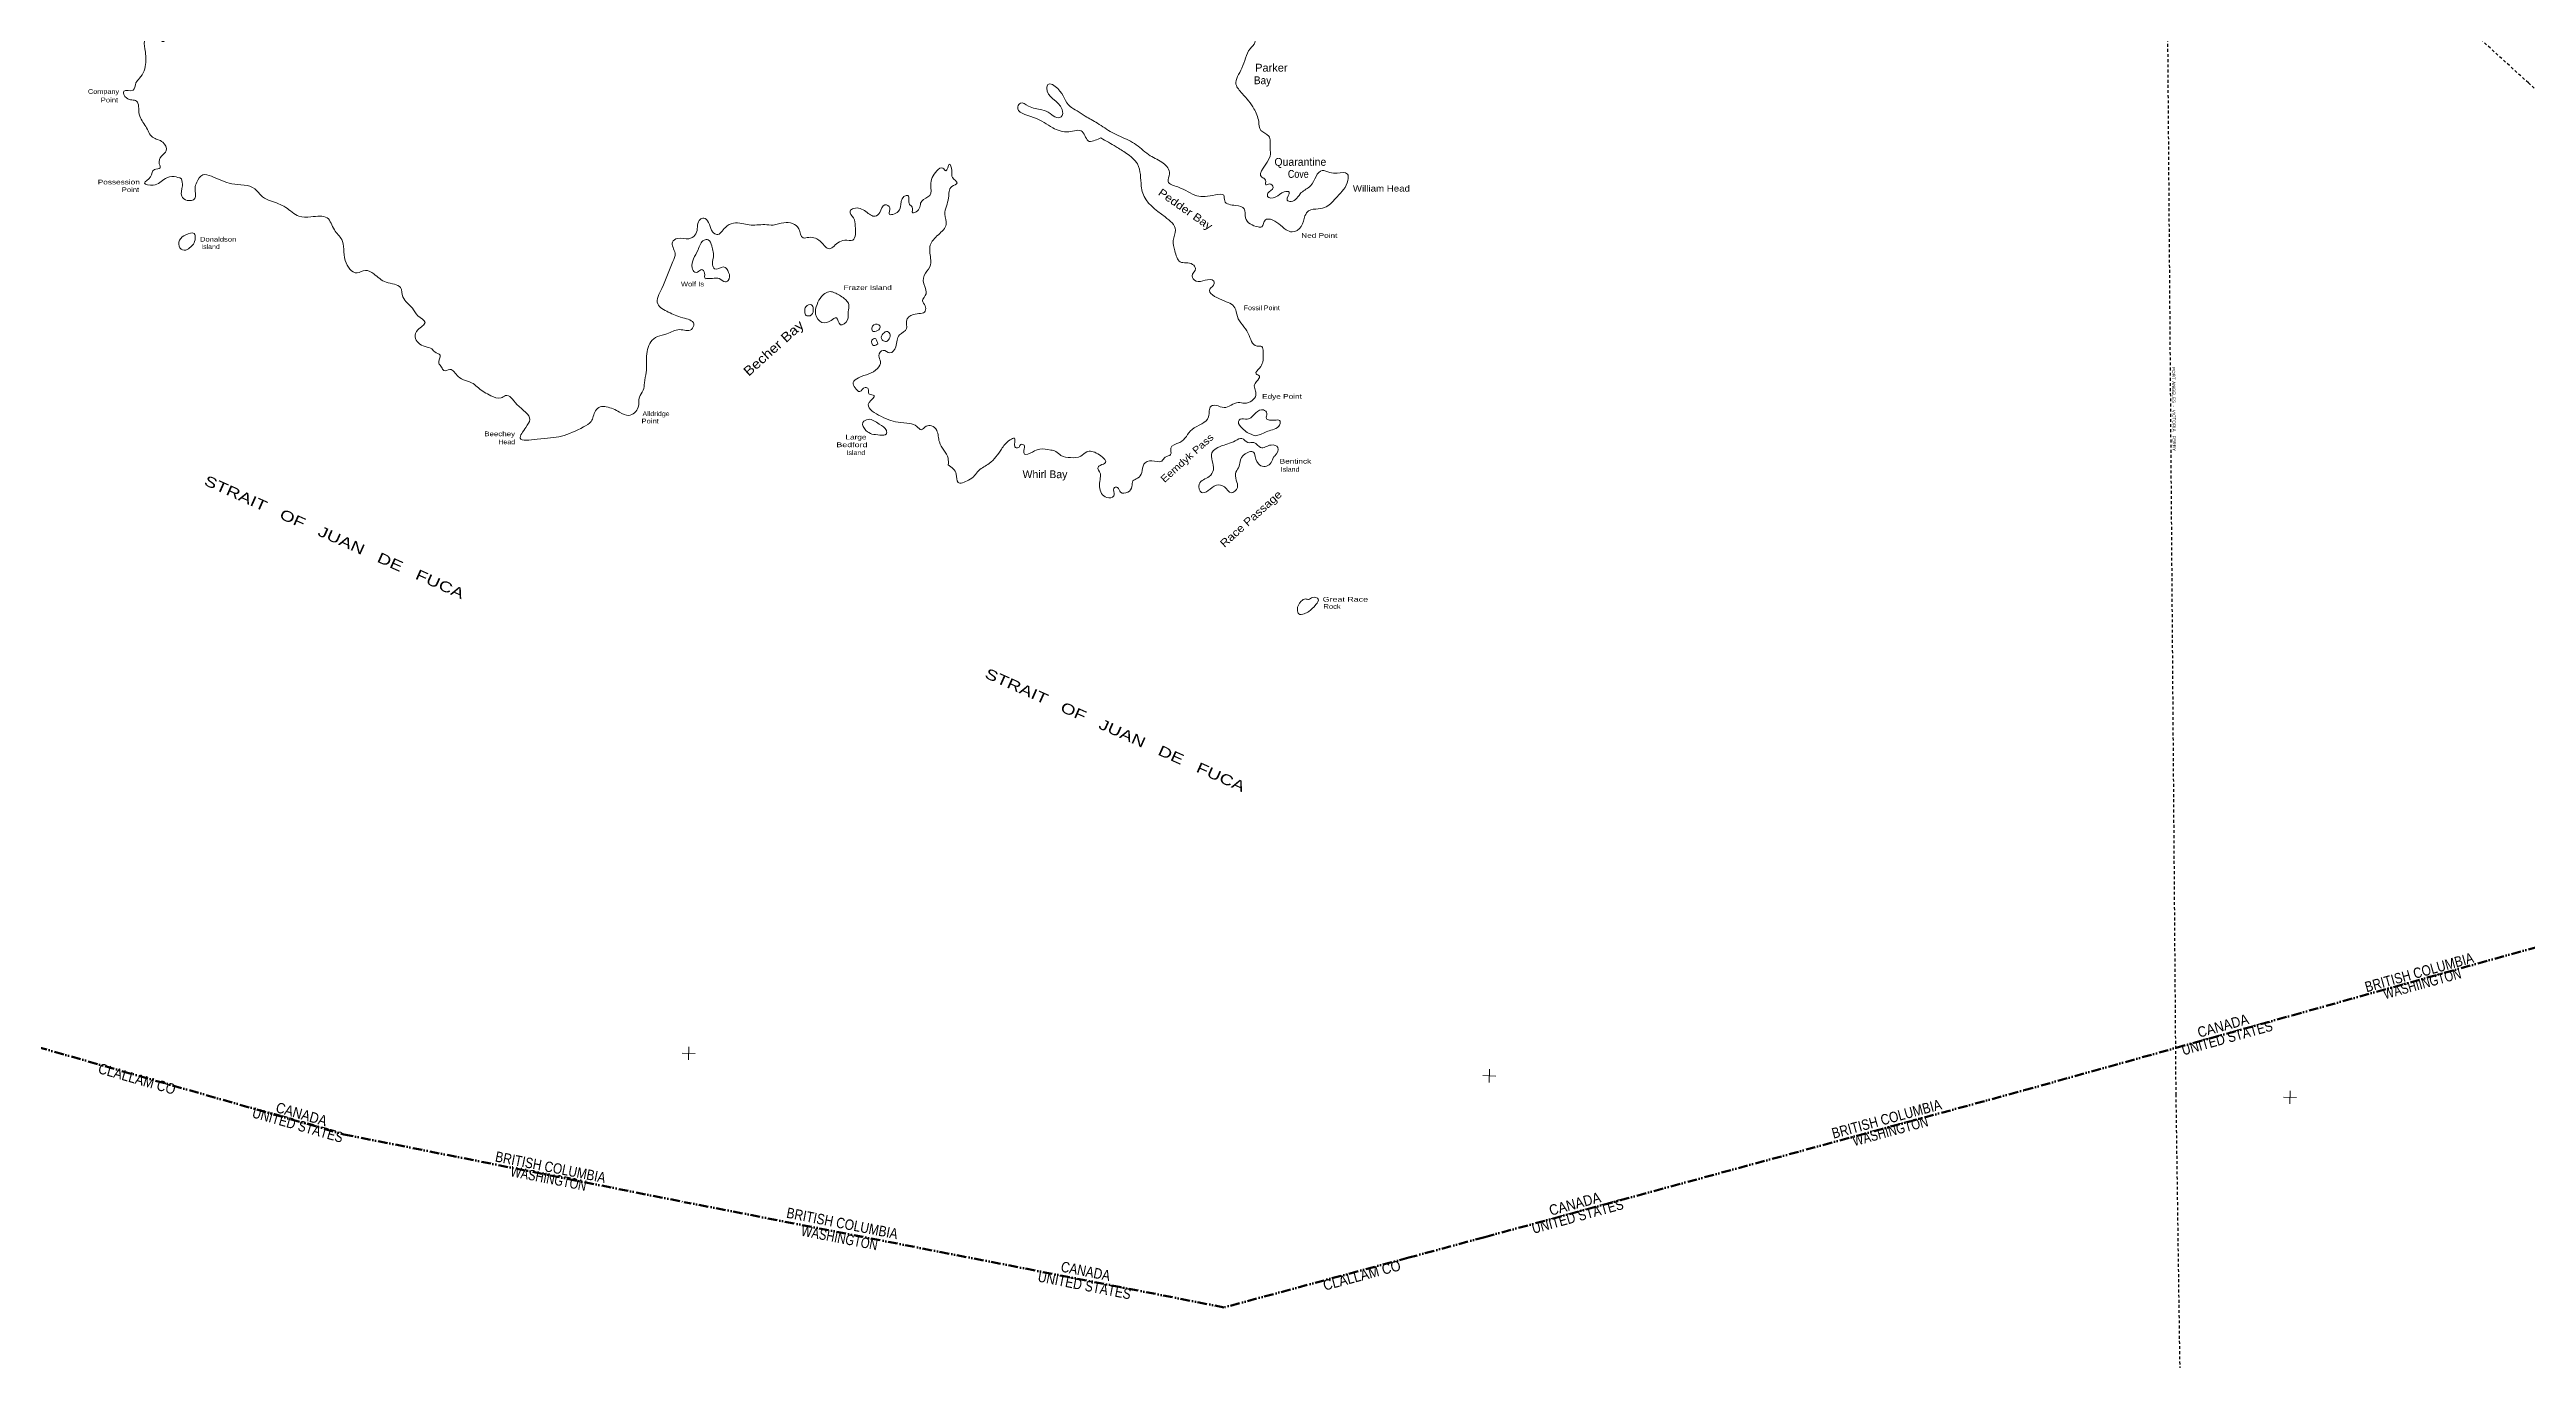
# Model space of a CAD drawing. Header units: feet. Extents: x -739708 to -488887, y 188754 to 379550.
# Drawn here: x -669105 to -574176, y 273038 to 323279 of the extents above; entities that cross this region are included whole.
import ezdxf
from ezdxf.enums import TextEntityAlignment as Align

# ---------------------------------------------------------------- set-up
doc = ezdxf.new("R2010")
doc.units = ezdxf.units.FT
doc.header["$LTSCALE"] = 73
doc.linetypes.add('DASH_DOUBLE_DOT', pattern=[9.2, 5, -1.2, 0.3, -1.2, 0.3, -1.2])
doc.linetypes.add('SHORT_DASHED', pattern=[2.7, 1.5, -1.2])
for name, color, linetype, lineweight in [('10', 7, 'DASH_DOUBLE_DOT', 70), ('33', 7, 'SHORT_DASHED', 25), ('39', 7, 'Continuous', 13), ('4', 7, 'Continuous', 13), ('42', 7, 'Continuous', 25)]:
    doc.layers.add(name, color=color, linetype=linetype, lineweight=lineweight)
doc.layers.add('12', color=7, linetype='Continuous')
doc.layers.add('41', color=7, linetype='Continuous')

msp = doc.modelspace()

# ---------------------------------------------------------------- linework, layer by layer
at = {"layer": '10'}
for p, q in [((-583151.93, 286236.17), (-552232.68, 294883.38)), ((-593428.07, 283362.23), (-583151.93, 286236.17)), ((-614097.24, 277732.42), (-593428.07, 283362.23)), ((-614097.24, 277732.42), (-617010.79, 276946.1))]:
    msp.add_line(p, q, dxfattribs=at)
for points in [[(-671496.46, 285575.44), (-657823, 281670.65), (-644779.77, 279075.85)], [(-617010.79, 276946.1), (-624086.24, 275036.57), (-644779.77, 279075.85)]]:
    msp.add_lwpolyline(points, dxfattribs=at)
at = {"layer": '33'}
msp.add_line((-587974.73, 329211.82), (-587616.34, 283208.35), dxfattribs=at)
for points in [[(-551925.1, 307303.25), (-563511.81, 313765.44), (-565951.09, 315280.74), (-566810.29, 315847), (-567460.74, 316313.14), (-569047.7, 317568.53), (-570523.94, 318750.07), (-574103.83, 321999.31), (-576207.48, 323919.32), (-577314.66, 325091.64), (-578391.93, 326328.71), (-580591.22, 329015.71)], [(-587616.34, 283208.35), (-587043.8, 243408.47), (-587086.75, 243049.15), (-587165.54, 242631.31), (-587323.11, 242189.82), (-587386.14, 242055.8), (-587555.53, 241803.51), (-587827.34, 241480.28), (-588128.84, 241195.52), (-588363.08, 241015.14), (-588662.46, 240818.05), (-589052.45, 240605.19), (-589552.74, 240352.91), (-590275.55, 240046.19), (-596346.52, 237935.55), (-596442.52, 237899.1), (-596548.89, 237850.82), (-596623.73, 237808.43), (-596706.46, 237755.22), (-596787.71, 237691.16), (-596828.57, 237655.69), (-596992.03, 237484.62)]]:
    msp.add_lwpolyline(points, dxfattribs=at)
at = {"layer": '39'}
for points in [[(-661619.36, 331282.23), (-661919.43, 331112.91), (-662732.58, 330499.28), (-663012.91, 330387.58), (-663271.96, 330485.97), (-663461.45, 330288.04), (-663995.43, 329331.33), (-664111.62, 329013.87), (-664176.23, 328745.79), (-664483.94, 328533.64), (-664865.21, 328028.34), (-665094.67, 327932.36), (-665274.23, 328205.85), (-665380.84, 328342.97), (-665491.19, 328303.3), (-665679.61, 328155.88), (-665742.97, 327946.73), (-665620.4, 327767.15), (-665617.48, 327506), (-665578.57, 327353.54), (-665591.07, 327160.11), (-665474.26, 327106.99), (-665300.73, 327347.38), (-665087.94, 327452.15), (-664859.01, 327522.88), (-664309, 327241.18), (-663739.66, 327076.96), (-663186.98, 326921.54), (-662926.15, 326907.33), (-662692.71, 326792.67), (-662550.55, 326343.15), (-662655.31, 326168.61), (-662624.29, 326041.59), (-662479.12, 325735.17), (-662487.99, 325314.27), (-662870.23, 325162.72), (-663328.08, 325021.27), (-663863.48, 324797.32), (-664216.12, 324451.4), (-664494.23, 324044.89), (-664781.83, 323588.05), (-664922.13, 323725.91), (-665428.54, 323678.18), (-665453.18, 323308.15), (-665413.65, 322785.11), (-665653.92, 322175.62), (-665792.36, 322001.82), (-665899.42, 321717.84), (-666262.52, 321675.36), (-666158.39, 321420.39), (-665773.39, 321302.37), (-665666.16, 320794.66), (-665414.9, 320325.88), (-665153.98, 319915.84), (-664762.17, 319721.86), (-664634.19, 319398.99), (-664815.43, 319192.45), (-664897.59, 318891.08), (-664867.1, 318738.8), (-665087.43, 318676.31), (-665236.59, 318393.27), (-665460.64, 318153.99), (-665133.69, 318079.37), (-664665.12, 318330.07), (-664326.57, 318406.78), (-664041.9, 318324.68)], [(-628814.79, 319885.63), (-629035.6, 319798.53), (-629255.5, 319753.52), (-629525.21, 320130.78), (-630038.93, 320126.8), (-630658.78, 320277.06), (-631391.17, 320674.33), (-631996.97, 321085.26), (-631892.89, 321225.81), (-631592.29, 321108.81), (-631073.25, 320969.5), (-630756.36, 320826.84), (-630498.75, 320668.81), (-630329.71, 320698.26), (-630298.46, 320975.36), (-630886.93, 321798.47), (-630841.94, 321932.07), (-630466.33, 321779.51), (-629992.77, 321094.01), (-629726.93, 320927.36), (-629411.31, 320725.78), (-628945.67, 320453.08), (-628380.87, 320093.69), (-628064.16, 319942.61), (-627456.37, 319624.25), (-626918.08, 319206.58), (-626419.14, 318916.2), (-626183.64, 318514.54), (-626232.26, 318212.62), (-625866.16, 318009.77), (-625132.49, 317671.42), (-624424.48, 317704.21), (-624104.87, 317687.78), (-624067.34, 317476.33), (-623641.78, 317297.26), (-623316.11, 317171.21), (-623264.66, 316824.68), (-622783.83, 316475.82), (-622649, 316480.86), (-622508.53, 316746.8), (-622314.42, 316767.2), (-621708.44, 316364.68), (-621482.86, 316283.24), (-621133.09, 316493.41), (-620989.53, 316902.42), (-620850.69, 317092.62), (-620478.58, 317167.51), (-620173.8, 317244.08), (-619761.3, 317629.51), (-619343.53, 318259.01), (-619363.5, 318503.71), (-619758.49, 318538.86), (-620035.85, 318562.65), (-620328.94, 318637.35), (-620779.47, 318050.78), (-621130.33, 317790.11), (-621525.09, 317446.33), (-621667.06, 317500.41), (-621593.01, 317810.12), (-621786.38, 317823.38), (-622127.74, 317613), (-622421.74, 317645.62), (-622410.78, 317763.24), (-622212.31, 317985.62), (-622344.05, 318123.65), (-622488.02, 318085.15), (-622500.85, 318270.73), (-622641.56, 318383.72), (-622329.55, 319184.28), (-622322.64, 319504.08), (-622380.14, 319960.23), (-622678.56, 320178.22), (-622763.86, 320517.18), (-622946.87, 321010.16), (-623397.36, 321594.04), (-623633.96, 321945.21), (-623410.11, 322562.72), (-623090.96, 323304.16), (-622908.78, 323552.21), (-622879.35, 323745.14), (-622638.07, 324000.14), (-622012.4, 324119.2), (-621420.63, 324618.03), (-620861.11, 325572.38), (-619796.72, 328459.23), (-619511, 328822.58), (-618948.84, 329120.06), (-618538.16, 329421.33), (-618174.34, 329892.19), (-618130.05, 330028.35)], [(-634659.85, 307350.68), (-634355.93, 306997.82), (-634287.1, 306676.12), (-633889.56, 306758.79), (-633649.92, 306938.04), (-633494.26, 307127.81), (-633092.54, 307404.05), (-632626.09, 307948.12), (-632289.88, 308310.2), (-632128.52, 308373.53), (-632116.6, 308145.87), (-632085.67, 308018.79), (-631942.24, 308032.04), (-631881.15, 308131.56), (-631755.46, 308103.15), (-631759.82, 307901.16), (-631737.49, 307765.87), (-631432.7, 307842.45), (-631152.44, 307953.31), (-630732.2, 307917.53), (-630539.73, 307862.18), (-630340.85, 307714.05), (-629972.2, 307629.03), (-629583.81, 307678.25), (-629352.76, 307849.29), (-628933.44, 307771.43), (-628637.57, 307435.61), (-628833.49, 307331.05), (-628919.1, 307265.83), (-628831.98, 307011.03), (-628845.31, 306784.01), (-628789.44, 306252.12), (-628582.33, 306095.36), (-628319.99, 306156.16), (-628309.39, 306256.94), (-628287.65, 306483.75), (-628178.24, 306481.01), (-628055.83, 306301.11), (-627777.93, 306302.57), (-627621.72, 306517.59), (-627583.33, 306735.56), (-627404.23, 306840.55), (-627248.02, 307055.57), (-627165.37, 307373.48), (-626859.32, 307508.96), (-626480.79, 307491.06), (-626342.69, 307647.59), (-626138.53, 307743.52), (-626133.07, 307996), (-625791.72, 308206.39), (-625317.76, 308708.17), (-624684.09, 309197.53), (-624591.21, 309599.39), (-624396.92, 309628.21), (-624087.18, 309544.67), (-623552.45, 309741.79), (-623300.52, 309710.21), (-622872.65, 310027.9), (-622886.2, 310179.81), (-622932.33, 310383.06), (-622844.54, 310549.27), (-622739.19, 310748.72), (-622863.42, 310844.46), (-622732.46, 311060.11), (-622609.55, 311292.81), (-622592.58, 311688.15), (-622638.89, 311882.99), (-622823.67, 311904.45), (-623166.76, 312393.02), (-623582.14, 313043.39), (-623676.04, 313374.14), (-624174.79, 313672.93), (-624637.34, 314088.7), (-624464.3, 314303.3), (-624487.54, 314396.51), (-624815.21, 314429.98), (-625161.16, 314396.54), (-625316.87, 314594.11), (-625184.45, 314877.1), (-625298.82, 315039.95), (-625776.69, 315136.13), (-625977.99, 315562.2), (-626036.95, 315951.02), (-625952.48, 316353.09), (-626354.12, 316859.96), (-627210.07, 317773.98), (-627263.34, 318036.35), (-627413.28, 318890.58), (-627833.93, 319296.88), (-628232.61, 319551.06), (-628814.79, 319885.63)], [(-664041.9, 318324.68), (-664014.07, 318046.13), (-664039.24, 317650.85), (-663831.95, 317494.66), (-663535.67, 317563.89), (-663527.16, 317967.96), (-663463.61, 318185.53), (-663230.26, 318466.7), (-662902.78, 318417.34), (-662117.02, 318130.41), (-661236.69, 317934.04), (-660939.79, 317632.68), (-660631.45, 317474.25), (-660055.47, 317225.66), (-659548.79, 316885.97), (-659086.07, 316858.87), (-658463.56, 316819.81), (-658186.86, 316358.88), (-657908.05, 315998.97), (-657773.51, 315187.47), (-657320.19, 314714.2), (-656998.12, 314808.13), (-656680.83, 314674.77), (-656199.06, 314352.47), (-655655.87, 314146.72), (-655562.28, 313790.92), (-655200.68, 313361.8), (-654987.8, 313070.73), (-654715.27, 312812.03), (-654990.9, 312523.36), (-655097.61, 312256.22), (-654709.52, 311885.47), (-654450.28, 311795.5), (-654343.13, 311683.64), (-654135.13, 311561.12), (-654183.78, 311250.58), (-654077.52, 311096.63), (-653995.98, 310968.49), (-653767.77, 311005.54), (-653444.9, 310737.3), (-652869.45, 310463.46), (-652670.75, 310299.03), (-652188.44, 310001.99), (-651802.74, 309917.64), (-651632.4, 310006.51), (-651193.08, 309668.31), (-650699.96, 309084.68), (-650849.47, 308784.8), (-651068.83, 308368.55), (-650420.87, 308337.35), (-649483.47, 308451.32), (-648642.13, 308803.25), (-648351.26, 309015.78), (-648182.78, 309416.3), (-648002.6, 309572.33), (-647766.68, 309575.52), (-647257.16, 309370.52), (-646906.02, 309244.83), (-646545.66, 309556.88), (-646495.41, 309943.18), (-646355.03, 310209.58), (-646306.9, 310494.86), (-646239.45, 310897.63), (-646215.97, 311612.99), (-645951.32, 312179.82), (-645628.19, 312324.26), (-645441.72, 312379.08), (-644958.26, 312536.81), (-644503.25, 312543.57), (-644414.62, 312752.15), (-644839.23, 312988.96), (-645390.49, 313211.73), (-645796.67, 313523.93), (-645641.13, 314110.03), (-645215, 315144.93), (-645132.49, 315463.14), (-645232.91, 315894.89), (-645036.24, 316033.71), (-644606.84, 316024.19), (-644471.07, 316071.71), (-644306.84, 316270.2), (-644170.09, 316764.08), (-644034.31, 316811.6), (-643732.36, 316350.11), (-643696.6, 316278.15)], [(-643698.77, 316282.96), (-643529.22, 316178.63), (-643203.24, 316456.77), (-642896.64, 316617.5), (-642568.43, 316609.28), (-642291.81, 316551.83), (-641693.75, 316562.11), (-641374.14, 316545.68), (-640959.59, 316636.35), (-640392.05, 316403.2), (-640222.78, 316053.71), (-640003.43, 316073.48), (-639751.5, 316041.91), (-639412.28, 315763.96), (-639263.35, 315642.34), (-638896.56, 315860.51), (-638624.9, 315963.17), (-638321.57, 315972.41), (-638225.96, 316500.51), (-638294.79, 316822.22), (-638423.98, 317078.07), (-638278.55, 317183.89), (-637818.05, 317062.89), (-637459.82, 316885.51), (-637288.41, 317024.37), (-637088.31, 317322.49), (-636897.11, 317208.24), (-636927.45, 316973.22), (-636580.22, 317065.57), (-636481.65, 317340.98), (-636280.63, 317681.19), (-636213.31, 317679.5), (-636144.84, 317340.97), (-636046.04, 317237.44), (-636025.52, 317018), (-635838.74, 317089.1), (-635679.07, 317464.03), (-635371.2, 317683.67), (-635328.99, 318078.38), (-635098.18, 318628.36), (-634868.59, 318732.07), (-634752.95, 318628.13), (-634621.26, 318877.45), (-634525.37, 318639.27), (-634497.52, 318369.11), (-634325.16, 318162.7), (-634521.81, 318024.48), (-634649.09, 317589.8), (-634788.96, 316961.76), (-634738.42, 316573.15), (-635041.7, 316176.56), (-635353.57, 315771.76), (-635339.06, 315274.59), (-635363.16, 314938.37), (-635589.06, 314615.63), (-635564.67, 314185.57), (-635511.58, 313914.78), (-635643.82, 313640.21), (-635546.83, 313452.53), (-635542.78, 313250.34), (-635991.91, 313118.44), (-636266.84, 312864.29), (-636256.2, 312577.72), (-636530.95, 312331.99), (-636675.42, 311880.9), (-636899.51, 311642.31), (-637158.39, 311741.42), (-637322.83, 311535.03), (-637260.42, 311306.11), (-637375.46, 311047.95), (-638098.98, 310687.15), (-638304.95, 310507.06), (-638233.58, 310303.18), (-638051.34, 310163.88), (-637845.91, 310318.73), (-637729.18, 310265.28), (-637699.52, 310079.29), (-637499, 310006.9), (-637698.38, 309742.44), (-637330.04, 309253.24), (-636586.32, 308990.42), (-636141.2, 308937.16), (-635865.85, 308820.8), (-635700.08, 308698.76), (-635503.61, 308828.57), (-635301.09, 308848.76), (-635102.94, 308666.96), (-635002.99, 308226.59), (-634671.22, 307603.58), (-634659.85, 307350.68)], [(-663591.51, 315815.01), (-663519.4, 316040.6), (-663566.2, 316218.44), (-663878.73, 316175.16), (-664118.85, 315970.29), (-664108.37, 315667.04), (-663882.67, 315586.07), (-663694.64, 315716.39), (-663591.51, 315815.01)], [(-643718.66, 315732.02), (-643724.66, 315751.07), (-643863.01, 315981.52), (-644014.89, 315968.2), (-644250.12, 315594.88), (-644475.22, 314901.48), (-644369.13, 314739.11), (-644267.94, 314745.18), (-644114.29, 314842.63), (-643999.44, 314696.89), (-643978.42, 314494.39), (-643851.97, 314499.89), (-643750.19, 314495.53)], [(-643664.02, 314917.12), (-643696.84, 315046.06), (-643655.54, 315398.69), (-643700.94, 315635.6), (-643718.66, 315732.02)], [(-643664.02, 314917.12), (-643614.49, 314863.91), (-643276.05, 314939.64), (-643078.44, 314732.6), (-643093.58, 314421.42), (-643204.26, 314365.25), (-643445.59, 314497.6), (-643631.77, 314505.78), (-643750.19, 314495.53)], [(-639955.57, 313067.43), (-639899.13, 313106.84), (-639835.13, 313341.01), (-639899.36, 313485.77), (-640119.81, 313415.5), (-640157.47, 313231.19), (-640110.25, 313078.44), (-639958.95, 313066.23)], [(-639022, 313952.18), (-638647.85, 313732.3), (-638467.98, 313483.6), (-638498.86, 313223.33), (-638522.42, 312912.36), (-638795.9, 312725.54), (-638950.35, 312982.02), (-639154.5, 312886.09), (-639501.36, 312810.57), (-639747.1, 313128.29), (-639688.43, 313505.74), (-639521.98, 313804.72), (-639130.68, 313988.59), (-639022, 313952.18)], [(-637479.56, 312465.21), (-637292.05, 312569.98), (-637281.27, 312679.18), (-637516.18, 312718.75), (-637586.23, 312594.19), (-637538.65, 312458.27), (-637479.56, 312465.21)], [(-636948.52, 312139.91), (-636893.01, 312332.64), (-636991.27, 312461.4), (-637161.4, 312381.46), (-637224.31, 312197.78), (-637142.15, 312103.1), (-636996.89, 312091.52), (-636948.52, 312139.91)], [(-637362.36, 311992.04), (-637394.61, 312099.58), (-637460.13, 312195.27), (-637587.82, 312131.1), (-637524.86, 311927.43), (-637432.23, 311938.27), (-637362.36, 311992.04)], [(-622898.06, 308462.31), (-623206.71, 308596.35), (-623388.76, 308744.06), (-623534.61, 309008.75), (-623473.69, 309099.85), (-623204.21, 309101.52), (-622870.55, 309345.78), (-622581.87, 309456.44), (-622450.13, 309318.41), (-622470.96, 309133.68), (-622346.18, 309063.19), (-621942.77, 309027.82), (-621997.63, 308827.1), (-622236.18, 308698.35), (-622473.82, 308611.68), (-622694.81, 308516.17), (-622898.06, 308462.31)], [(-637589.92, 308527.16), (-637814.23, 308667.51), (-637933.92, 308973.65), (-637729.22, 309094.83), (-637312.07, 308915.97), (-637031.21, 308664.74), (-637033.94, 308538.5), (-637279.09, 308494.11), (-637589.92, 308527.16)], [(-622929.62, 307781.04), (-622769.67, 307389.69), (-622569.88, 307283.64), (-622236.03, 307536.31), (-622208.97, 307619.84), (-622140, 307693.9), (-622031.92, 308019.59), (-622290.99, 308110.28), (-622688.89, 308010.78), (-622945.77, 308202.47), (-623181.41, 308208.37), (-623405.36, 308365.55), (-623660.01, 308270.88), (-624237.19, 308057.98), (-624554.02, 307813.3), (-624500.7, 307163.59), (-624657.82, 306906.48), (-625043.25, 306604.58), (-624957.41, 306290.87), (-624703.31, 306360.29), (-624387.2, 306571.3), (-624077.09, 306504.59), (-623820.93, 306279.24), (-623580.75, 306483.74), (-623625.24, 306762.73), (-623635.34, 307074.55), (-623512.61, 307298.83), (-623465.26, 307541.84), (-623181.36, 307821.03), (-622987.07, 307849.84), (-622929.62, 307781.04)], [(-620845.98, 301725), (-620570.85, 301987.56), (-620481.97, 302204.27), (-620691.09, 302268.45), (-620852.8, 302188.3), (-620970.26, 302208.08), (-621132.16, 302119.51), (-621282.32, 301794.87), (-621226.86, 301633.49), (-621016.29, 301636.64), (-620845.98, 301725)]]:
    msp.add_spline(points, degree=3, dxfattribs=at)
at = {"layer": '4'}
for p, q in [((-644360.97, 284775.33), (-644860.77, 284789.43)), ((-644360.97, 284775.33), (-644860.77, 284789.43)), ((-644360.97, 284775.33), (-644860.77, 284789.43)), ((-644360.97, 284775.33), (-644860.77, 284789.43)), ((-644603.82, 285032.28), (-644617.92, 284532.48)), ((-644603.82, 285032.28), (-644617.92, 284532.48)), ((-644603.82, 285032.28), (-644617.92, 284532.48)), ((-644603.82, 285032.28), (-644617.92, 284532.48)), ((-613673.15, 283910.1), (-614172.97, 283923.51)), ((-613673.15, 283910.1), (-614172.97, 283923.51)), ((-613673.15, 283910.1), (-614172.97, 283923.51)), ((-613673.15, 283910.1), (-614172.97, 283923.51)), ((-613916.35, 284166.72), (-613929.76, 283666.9)), ((-613916.35, 284166.72), (-613929.76, 283666.9)), ((-613916.35, 284166.72), (-613929.76, 283666.9)), ((-613916.35, 284166.72), (-613929.76, 283666.9)), ((-582984.16, 283087.08), (-583483.99, 283099.8)), ((-582984.16, 283087.08), (-583483.99, 283099.8)), ((-582984.16, 283087.08), (-583483.99, 283099.8)), ((-582984.16, 283087.08), (-583483.99, 283099.8)), ((-583227.71, 283343.36), (-583240.44, 282843.52)), ((-583227.71, 283343.36), (-583240.44, 282843.52)), ((-583227.71, 283343.36), (-583240.44, 282843.52)), ((-583227.71, 283343.36), (-583240.44, 282843.52))]:
    msp.add_line(p, q, dxfattribs=at)

# ---------------------------------------------------------------- texts
at = {"layer": '10'}
for s, height, rotation, width, p in [('BRITISH COLUMBIA', 400, 15.547, 0.85, (-580302.06, 287118.57)), ('WASHIINGTON', 400, 15.547, 0.8, (-579597.77, 286850.67)), ('UNITED STATES', 400, 15.547, 0.85, (-587325.05, 284698.78)), ('CANADA', 400, 15.547, 0.9, (-586719.02, 285377.74)), ('CANADA', 400, 344.062, 0.9, (-660466.36, 282532.47)), ('BRITISH COLUMBIA', 403.2, 15.236, 0.85, (-600734.25, 281502.83)), ('UNITED STATES', 400, 344.062, 0.85, (-661368.43, 282329.04)), ('WASHINGTON', 403.2, 15.235, 0.8, (-599940.44, 281215.14)), ('BRITISH COLUMBIA', 400, 348.856, 0.85, (-652049.68, 280635.27)), ('WASHINGTON', 400, 348.856, 0.8, (-651466.01, 280072.1)), ('UNITED STATES', 403.2, 15.439, 0.85, (-612231.95, 277856.18)), ('CANADA', 403.2, 15.239, 0.9, (-611568.31, 278548.85)), ('BRITISH COLUMBIA', 403.2, 348.958, 0.85, (-640886.75, 278478.27)), ('WASHINGTON', 403.2, 348.958, 0.8, (-640326.12, 277791.56)), ('UNITED STATES', 403.2, 348.953, 0.85, (-631252.85, 276031.23)), ('CANADA', 403.2, 348.953, 0.85, (-630371.09, 276412.17))]:
    msp.add_text(s, height=height, rotation=rotation, dxfattribs=dict(at, width=width)).set_placement(p)
at = {"layer": '12', "width": 0.9}
for rotation, p in [(344.062, (-667273.39, 284026.57)), (15.103, (-620231.62, 275675.54))]:
    msp.add_text('CLALLAM CO', height=400, rotation=rotation, dxfattribs=at).set_placement(p)
at = {"layer": '33', "width": 1.1}
msp.add_text('PORT ANGELES  -  VICTORIA   FERRY', height=120.9, rotation=270.446, dxfattribs=at).set_placement((-587763.01, 311103.41))
at = {"layer": '41'}
for s, width, p in [('Bay', 0.95, (-622945.64, 321948.97)), ('Parker', 1.05, (-622899.41, 322431.82)), ('Cove', 0.85, (-621644.97, 318357.09))]:
    msp.add_text(s, height=300.4, dxfattribs=dict(at, width=width)).set_placement(p)
for s, p in [('Quarantine', (-622160.94, 318819.51)), ('Whirl Bay', (-631813.75, 306839.41))]:
    msp.add_text(s, height=300.4, dxfattribs=at).set_placement(p)
for s, height, rotation, width, p in [('Pedder Bay', 300.4, 325, 1.15, (-626645.1, 317723.48)), ('Becher Bay', 363.5, 42, 1.15, (-642309.6, 310726.89)), ('Eemdyk Pass', 273.1, 42, 1.15, (-626372.24, 306651.09)), ('STRAIT   OF   JUAN   DE   FUCA', 400, 336, 1.35, (-663220.81, 306598.15)), ('Race Passage', 300.4, 42, 1.15, (-624079.53, 304164.58)), ('STRAIT   OF   JUAN   DE   FUCA', 400, 336, 1.35, (-633294.92, 299199.29))]:
    msp.add_text(s, height=height, rotation=rotation, dxfattribs=dict(at, width=width)).set_placement(p)
at = {"layer": '42'}
for s, height, width, p in [('Company', 181.5, 1.15, (-667035.18, 321578.19)), ('Point', 181.5, 1.2, (-666807.75, 321252.3)), ('Possession', 181.5, 1.3, (-666451.17, 318105.34)), ('William Head', 241.6, 1.15, (-618060.99, 317831.97)), ('Point', 181.5, 1.2, (-666004.02, 317810.3)), ('Ned Point', 181.5, 1.3, (-620441.42, 316055.84)), ('Donaldson', 181.5, 1.2, (-662644.55, 315912.88)), ('Island', 181.5, 1.1, (-662936.55, 315629.42)), ('Wolf Is', 181.5, 1.2, (-644463.33, 314194.75)), ('Frazer Island', 181.5, 1.3, (-637747.61, 314055.58)), ('Fossil Point', 181.5, 1.1, (-622644.99, 313281.28)), ('Edye Point', 181.5, 1.3, (-621871.07, 309882.99)), ('Beechey', 181.5, 1.25, (-651854.92, 308448.48)), ('Point', 181.5, 1.2, (-646086.2, 308938.26)), ('Alldridge', 181.5, 1.1, (-645860.69, 309219.78)), ('Head', 181.5, 1.1, (-651583.16, 308139.95)), ('Bedford ', 181.5, 1.4, (-638306.55, 308027.9)), ('Large', 181.5, 1.3, (-638199.06, 308323.65)), ('Island', 181.5, 1.1, (-638204.44, 307726.78)), ('Bentinck', 181.5, 1.3, (-621355.1, 307398.8)), ('Island', 181.5, 1.1, (-621559.33, 307086.92)), ('Great Race', 181.5, 1.4, (-619441.76, 302102.39)), ('Rock', 181.5, 1.2, (-619952.34, 301828.17))]:
    msp.add_text(s, height=height, dxfattribs=dict(at, width=width)).set_placement(p, align=Align.CENTER)

doc.saveas('drawing.dxf')
